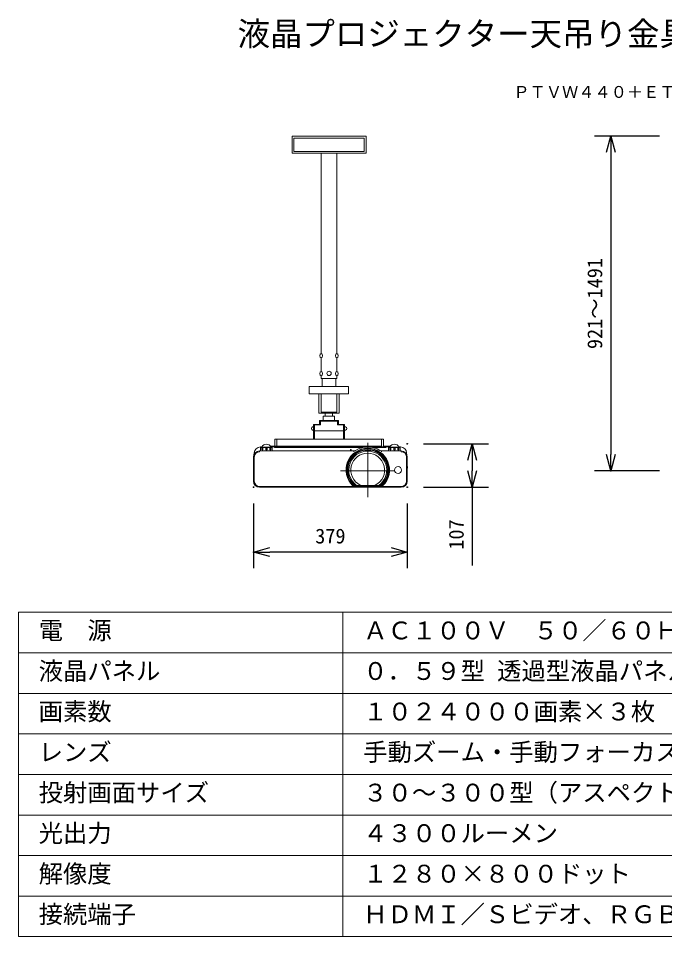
# Model space of a CAD drawing. Units: millimetres, scale not verified. Extents: x -63 to 62, y -57 to 57.
# Drawn here: x -62.5 to 17.1, y -56.5 to 56.7 of the extents above; entities that cross this region are included whole.
import ezdxf
from ezdxf.enums import TextEntityAlignment as Align

# ---------------------------------------------------------------- set-up
doc = ezdxf.new("R2010")
doc.units = ezdxf.units.MM
doc.header["$LTSCALE"] = 0.125
doc.header["$PDMODE"] = 32
doc.header["$PDSIZE"] = 0.0625
for name, color, linetype in [('0-0_0', 7, 'Continuous'), ('0-2_TOUROKU', 7, 'Continuous'), ('0-3_DEFPOINTS', 7, 'Continuous'), ('0-4_MOJI1', 7, 'Continuous'), ('0-6_SUNPO', 7, 'Continuous')]:
    doc.layers.add(name, color=color, linetype=linetype)
for name, color, linetype, lineweight in [('0-1_WAKU', 1, 'Continuous', 18), ('0-5_GAIKEI', 7, 'Continuous', 18), ('0-7_S1', 1, 'Continuous', 18)]:
    doc.layers.add(name, color=color, linetype=linetype, lineweight=lineweight)
doc.styles.add('ＭＳ ゴシック', font='')
doc.styles.get('ＭＳ ゴシック').set_extended_font_data('MS Gothic')

# ---------------------------------------------------------------- blocks, each defined once
blk = doc.blocks.new('_OPEN30')
at = {"layer": '0-0_0'}
blk.add_line((0, 0), (-1, 0), dxfattribs=at)
blk.add_lwpolyline([(-1, 0.26795), (0, 0), (-1, -0.26795)], dxfattribs=at)
blk = doc.blocks.new('D8')
at = {"layer": '0-3_DEFPOINTS'}
for p in [(17.4746, 48.0999), (9.4746, 6.8107), (17.4746, 6.8107)]:
    blk.add_point(p, dxfattribs=at)
at = {"layer": '0-6_SUNPO'}
for p, q in [((15.4746, 48.0999), (7.4746, 48.0999)), ((9.4746, 46.0999), (9.4746, 8.8107)), ((15.4746, 6.8107), (7.4746, 6.8107))]:
    blk.add_line(p, q, dxfattribs=at)
at = {"layer": '0-6_SUNPO', "xscale": 2, "yscale": 2}
for p, rotation in [((9.4746, 48.0999), 90), ((9.4746, 6.8107), 270)]:
    blk.add_blockref('_OPEN30', p, dxfattribs=dict(at, rotation=rotation))
at = {"layer": '0-6_SUNPO', "style": 'ＭＳ ゴシック'}
blk.add_text('921～1491', height=1.833, rotation=90, dxfattribs=at).set_placement((8.9746, 21.8303), align=Align.BOTTOM_LEFT)
blk = doc.blocks.new('D7')
at = {"layer": '0-3_DEFPOINTS'}
for p in [(-34.5468, 4.8034), (-15.5968, 4.8034), (-34.5468, -3.1966)]:
    blk.add_point(p, dxfattribs=at)
at = {"layer": '0-6_SUNPO'}
for p, q in [((-34.5468, 2.8034), (-34.5468, -5.1966)), ((-15.5968, 2.8034), (-15.5968, -5.1966)), ((-17.5968, -3.1966), (-32.5468, -3.1966))]:
    blk.add_line(p, q, dxfattribs=at)
at = {"layer": '0-6_SUNPO', "xscale": 2, "yscale": 2, "rotation": 180}
blk.add_blockref('_OPEN30', (-34.5468, -3.1966), dxfattribs=at)
at = {"layer": '0-6_SUNPO', "xscale": 2, "yscale": 2}
blk.add_blockref('_OPEN30', (-15.5968, -3.1966), dxfattribs=at)
at = {"layer": '0-6_SUNPO', "style": 'ＭＳ ゴシック'}
blk.add_text('379', height=1.833, dxfattribs=at).set_placement((-26.9468, -2.6966), align=Align.BOTTOM_LEFT)
blk = doc.blocks.new('D6')
at = {"layer": '0-3_DEFPOINTS'}
for p in [(-15.5972, 10.147), (-15.5972, 4.797), (-7.5972, 4.797)]:
    blk.add_point(p, dxfattribs=at)
at = {"layer": '0-6_SUNPO'}
for p, q in [((-13.5972, 10.147), (-5.5972, 10.147)), ((-7.5972, 8.147), (-7.5972, 6.797)), ((-13.5972, 4.797), (-5.5972, 4.797)), ((-7.5972, 4.797), (-7.5972, -4.8696))]:
    blk.add_line(p, q, dxfattribs=at)
at = {"layer": '0-6_SUNPO', "xscale": 2, "yscale": 2}
for p, rotation in [((-7.5972, 10.147), 90), ((-7.5972, 4.797), 270)]:
    blk.add_blockref('_OPEN30', p, dxfattribs=dict(at, rotation=rotation))
at = {"layer": '0-6_SUNPO', "style": 'ＭＳ ゴシック'}
blk.add_text('107', height=1.833, rotation=90, dxfattribs=at).set_placement((-8.0972, -2.9113), align=Align.BOTTOM_LEFT)

msp = doc.modelspace()

# ---------------------------------------------------------------- linework, layer by layer
at = {"layer": '0-1_WAKU', "color": 4}
for p, q in [((-62.506, -16.5044), (-62.506, -56.5044)), ((-62.506, -16.5044), (62.494, -16.5044)), ((-22.506, -16.5044), (-22.506, -56.5044)), ((62.494, -56.5044), (-62.506, -56.5044))]:
    msp.add_line(p, q, dxfattribs=at)
at = {"layer": '0-1_WAKU'}
for p, q in [((-62.506, -21.5044), (62.494, -21.5044)), ((-62.506, -26.5044), (62.494, -26.5044)), ((-62.506, -31.5044), (62.494, -31.5044)), ((-62.506, -36.5044), (62.494, -36.5044)), ((-62.506, -41.5044), (62.494, -41.5044)), ((-62.506, -46.5044), (62.494, -46.5044)), ((-62.506, -51.5044), (62.494, -51.5044))]:
    msp.add_line(p, q, dxfattribs=at)
at = {"layer": '0-5_GAIKEI', "color": 1}
for p, q in [((-22.4357, 5.8566), (-26.0039, 5.8566)), ((-32.6583, 3.5312), (-32.6583, 3.7554)), ((-32.6295, 3.7554), (-32.6583, 3.7554)), ((-32.6295, 3.5312), (-32.6583, 3.5312)), ((-32.6409, 3.5312), (-32.6409, 3.7554)), ((-32.464, 3.8109), (-32.6317, 3.8109)), ((-32.6295, 3.5312), (-32.6295, 3.7554)), ((-32.311, 3.4118), (-32.6284, 3.4118)), ((-31.2921, 3.8605), (-32.5857, 3.8605)), ((-32.5841, 3.414), (-32.311, 3.414)), ((-32.4799, 3.7554), (-32.4799, 3.5312)), ((-32.3746, 3.7554), (-32.4799, 3.7554)), ((-32.3746, 3.5312), (-32.4799, 3.5312)), ((-32.4691, 3.7554), (-32.4691, 3.5312)), ((-32.4014, 3.5312), (-32.4014, 3.7554)), ((-31.9886, 3.8109), (-32.3937, 3.8109)), ((-32.3746, 3.5312), (-32.3746, 3.7554)), ((-32.311, 3.4015), (-32.311, 3.414)), ((-32.0134, 3.7554), (-32.0134, 3.5312)), ((-31.8644, 3.7554), (-32.0134, 3.7554)), ((-31.8644, 3.5312), (-32.0134, 3.5312)), ((-31.9868, 3.7554), (-31.9868, 3.5312)), ((-31.9389, 3.8204), (-31.9389, 3.8605)), ((-31.9389, 3.4253), (-31.9389, 3.4658)), ((-31.891, 3.5312), (-31.891, 3.7554)), ((-31.4841, 3.8109), (-31.8892, 3.8109)), ((-31.8644, 3.5312), (-31.8644, 3.7554)), ((-31.5668, 3.4015), (-31.5668, 3.414)), ((-31.5668, 3.414), (-31.2937, 3.414)), ((-31.2494, 3.4118), (-31.5668, 3.4118)), ((-31.5033, 3.7554), (-31.5033, 3.5312)), ((-31.3979, 3.7554), (-31.5033, 3.7554)), ((-31.3979, 3.5312), (-31.5033, 3.5312)), ((-31.4764, 3.7554), (-31.4764, 3.5312)), ((-31.2461, 3.8109), (-31.4138, 3.8109)), ((-31.4087, 3.5312), (-31.4087, 3.7554)), ((-31.3979, 3.5312), (-31.3979, 3.7554)), ((-31.2483, 3.7554), (-31.2483, 3.5312)), ((-31.2483, 3.7554), (-31.2195, 3.7554)), ((-31.2195, 3.5312), (-31.2483, 3.5312)), ((-31.2369, 3.7554), (-31.2369, 3.5312)), ((-31.2313, 3.8038), (-31.2368, 3.8038)), ((-31.2195, 3.5312), (-31.2195, 3.7554)), ((-30.9569, 3.4118), (-30.9569, 3.3891)), ((-21.5944, 3.4118), (-30.9569, 3.4118)), ((-30.9419, 3.8038), (-30.9419, 3.8853)), ((-20.179, 3.8038), (-30.9419, 3.8038)), ((-23.036, 3.3891), (-23.036, 3.404)), ((-22.8128, 3.404), (-23.036, 3.404)), ((-22.907, 3.3891), (-22.907, 3.404)), ((-22.8128, 3.3891), (-22.8128, 3.404)), ((-21.5827, 3.5451), (-21.5963, 3.3891)), ((-21.558, 3.5678), (-21.5107, 3.5678)), ((-21.4723, 3.3891), (-21.4859, 3.5451)), ((-21.1562, 3.4118), (-21.4743, 3.4118)), ((-21.1562, 3.4118), (-21.1562, 3.2998)), ((-20.926, 3.4151), (-20.9469, 3.4488)), ((-17.1613, 3.8038), (-18.722, 3.8038)), ((-17.975, 3.4151), (-17.9541, 3.4488)), ((-17.1463, 3.4118), (-17.7448, 3.4118)), ((-17.7448, 3.2999), (-17.7448, 3.4118)), ((-17.1463, 3.4118), (-17.1463, 3.3891)), ((-16.8549, 3.7554), (-16.8837, 3.7554)), ((-16.8837, 3.5312), (-16.8837, 3.7554)), ((-16.8549, 3.5312), (-16.8837, 3.5312)), ((-16.8664, 3.8038), (-16.8719, 3.8038)), ((-16.6894, 3.8109), (-16.8571, 3.8109)), ((-16.8549, 3.5312), (-16.8549, 3.7554)), ((-15.5107, 3.86), (-16.8111, 3.8605)), ((-16.5364, 3.414), (-16.8095, 3.414)), ((-16.5999, 3.7554), (-16.7053, 3.7554)), ((-16.7053, 3.7554), (-16.7053, 3.5312)), ((-16.5999, 3.5312), (-16.7053, 3.5312)), ((-16.214, 3.8109), (-16.6191, 3.8109)), ((-16.5999, 3.5312), (-16.5999, 3.7554)), ((-16.0898, 3.7554), (-16.2388, 3.7554)), ((-16.2388, 3.7554), (-16.2388, 3.5312)), ((-16.0898, 3.5312), (-16.2388, 3.5312)), ((-15.7095, 3.8109), (-16.1146, 3.8109)), ((-16.0898, 3.5312), (-16.0898, 3.7554)), ((-15.5191, 3.414), (-15.7922, 3.414)), ((-15.6233, 3.7554), (-15.7286, 3.7554)), ((-15.7286, 3.7554), (-15.7286, 3.5312)), ((-15.6233, 3.5312), (-15.7286, 3.5312)), ((-15.4715, 3.8109), (-15.6392, 3.8109)), ((-15.6233, 3.5312), (-15.6233, 3.7554)), ((-15.4737, 3.7554), (-15.4449, 3.7554)), ((-15.4737, 3.7554), (-15.4737, 3.5312)), ((-15.4449, 3.5312), (-15.4737, 3.5312)), ((-15.4449, 3.5312), (-15.4449, 3.7554)), ((-33.4373, 2.6449), (-33.5266, 2.6449)), ((-33.4373, 2.6449), (-33.4373, -0.332)), ((-32.7824, 3.2998), (-32.7824, 3.3891)), ((-15.3208, 3.2998), (-15.3208, 3.3891)), ((-14.6659, 2.6449), (-14.5766, 2.6449)), ((-14.6659, -0.332), (-14.6659, 2.6449)), ((-33.5415, 1.2606), (-33.5415, 1.4839)), ((-33.5266, 1.4839), (-33.5415, 1.4839)), ((-33.5266, 1.3896), (-33.5415, 1.3896)), ((-33.5266, 1.2606), (-33.5415, 1.2606)), ((-14.5766, 1.4839), (-14.5617, 1.4839)), ((-14.5766, 1.3896), (-14.5617, 1.3896)), ((-14.5766, 1.2606), (-14.5617, 1.2606)), ((-14.5617, 1.4839), (-14.5617, 1.2606)), ((-33.5415, -0.208), (-33.5415, 0.0401)), ((-33.5266, 0.0401), (-33.5415, 0.0401)), ((-33.5266, -0.0839), (-33.5415, -0.0839)), ((-33.5266, -0.208), (-33.5415, -0.208)), ((-33.4373, -0.332), (-33.5266, -0.332)), ((-32.7824, -0.9869), (-32.7824, -1.0763)), ((-32.7824, -0.9869), (-15.3208, -0.9869)), ((-21.3125, -0.889), (-21.2838, -0.8593)), ((-17.6795, -0.8819), (-21.2214, -0.8819)), ((-21.2214, -0.8819), (-21.2214, -0.8819)), ((-21.2214, -0.9085), (-21.2214, -0.8819)), ((-17.6795, -0.9085), (-21.2214, -0.9085)), ((-19.8409, -0.8572), (-19.8406, -0.8548)), ((-19.8297, -0.8584), (-19.8295, -0.8559)), ((-19.8295, -0.8559), (-19.0714, -0.8559)), ((-19.0714, -0.8584), (-19.0714, -0.8559)), ((-19.0603, -0.8548), (-19.0601, -0.8572)), ((-17.6795, -0.9085), (-17.6795, -0.8819)), ((-15.3208, -0.9869), (-15.3208, -1.0763)), ((-14.6659, -0.332), (-14.5766, -0.332))]:
    msp.add_line(p, q, dxfattribs=at)
at = {"layer": '0-5_GAIKEI'}
for p, q in [((-32.4818, 3.8853), (-32.6831, 3.8853)), ((-16.7072, 3.8853), (-31.396, 3.8853)), ((-19.4505, 4.3875), (-19.4505, -2.3127)), ((-15.4201, 3.8853), (-15.6214, 3.8853)), ((-33.5266, 2.6449), (-33.5266, -0.332)), ((-33.4274, 3.1411), (-33.4274, 3.0659)), ((-21.1562, 3.3891), (-32.7824, 3.3891)), ((-15.3208, 3.3891), (-17.7448, 3.3891)), ((-14.6758, 3.0659), (-14.6758, 3.1411)), ((-14.5766, -0.332), (-14.5766, 2.6449)), ((-16.1019, 0.9374), (-22.7991, 0.9374)), ((-32.7824, -1.0763), (-15.3208, -1.0763))]:
    msp.add_line(p, q, dxfattribs=at)
at = {"layer": '0-5_GAIKEI', "color": 1}
for radius in [0.4292, 0.4267]:
    msp.add_circle((-15.7178, 1.0374), radius, dxfattribs=at)
at = {"layer": '0-5_GAIKEI'}
for centre, radius, start, end in [((-32.6831, 3.1411), 0.7442, 90, 180), ((-31.9389, 3.6291), 0.6035, 22.66152, 157.33848), ((-21.1562, 3.7861), 0.3969, 270, 301.82168), ((-19.4505, 1.0374), 2.838, 58.17832, 121.82168), ((-17.7448, 3.7861), 0.3969, 238.17832, 270), ((-16.1643, 3.6291), 0.6035, 22.66152, 157.33848), ((-15.4201, 3.1411), 0.7442, 360, 90), ((-32.7824, 2.6449), 0.7442, 90, 180), ((-33.6258, 3.0659), 0.1985, 333.47465, 0), ((-15.3208, 2.6449), 0.7442, 0, 90), ((-14.4774, 3.0659), 0.1985, 180, 206.52535), ((-32.7824, -0.332), 0.7442, 180, 270), ((-15.3208, -0.332), 0.7442, 270, 0)]:
    msp.add_arc(centre, radius, start, end, dxfattribs=at)
at = {"layer": '0-5_GAIKEI', "color": 1}
for centre, radius, start, end in [((-32.5839, 3.7554), 0.0744, 143.20231, 180), ((-32.5839, 3.5312), 0.0744, 180, 216.73327), ((-32.6831, 3.8298), 0.0496, 323.13025, 348.99034), ((-31.1947, 3.8298), 0.0496, 191.00966, 216.86975), ((-31.2939, 3.7554), 0.0744, 0, 36.79769), ((-31.2939, 3.5312), 0.0744, 323.26673, 0), ((-19.4505, 1.0374), 2.6792, 314.027, 225.97321), ((-19.4505, 1.0374), 2.6379, 314.02705, 225.97321), ((-19.4505, 1.0374), 2.532, 311.54285, 228.45715), ((-19.4505, 1.0374), 2.4667, 310.76008, 229.23992), ((-21.558, 3.543), 0.0248, 89.99993, 174.9992), ((-21.5107, 3.543), 0.0248, 5.0008, 90.00007), ((-16.8093, 3.7554), 0.0744, 143.20231, 180), ((-16.8093, 3.5312), 0.0744, 180, 216.73327), ((-16.9085, 3.8298), 0.0496, 323.13025, 348.99034), ((-15.4201, 3.8298), 0.0496, 191.00966, 216.86975), ((-15.5193, 3.7554), 0.0744, 0, 36.79769), ((-15.5193, 3.5312), 0.0744, 323.26673, 0), ((-32.7824, 2.6449), 0.6549, 90, 180), ((-19.4505, 1.0374), 2.3393, 307.06883, 232.93117), ((-19.4505, 1.0374), 2.0843, 296.64105, 243.35895), ((-15.3208, 2.6449), 0.6549, 0, 90), ((-32.7824, -0.332), 0.6549, 180, 270), ((-15.3208, -0.332), 0.6549, 270, 0)]:
    msp.add_arc(centre, radius, start, end, dxfattribs=at)
at = {"layer": '0-7_S1'}
for p, q in [((-19.6632, 42.2266), (-28.7764, 42.2266)), ((-28.7764, 40.0997), (-28.7764, 42.2266)), ((-28.5661, 41.9502), (-19.8735, 41.9502)), ((-28.5661, 41.9502), (-28.5661, 40.3098)), ((-19.8735, 41.9502), (-19.8735, 40.3098)), ((-28.5661, 40.3098), (-19.8735, 40.3098)), ((-25.182, 15.4156), (-25.182, 40.1108)), ((-23.2576, 15.4164), (-23.2576, 40.1108)), ((-25.182, 13.2049), (-25.182, 14.8691)), ((-23.2576, 13.2057), (-23.2576, 14.8683)), ((-25.182, 12.307), (-25.182, 12.6584)), ((-23.2576, 12.307), (-23.2576, 12.6576)), ((-26.6747, 11.3252), (-21.8161, 11.3252)), ((-26.6747, 10.4533), (-26.6747, 11.3252)), ((-25.182, 12.307), (-23.2576, 12.307)), ((-25.076, 12.307), (-25.076, 11.3252)), ((-23.3636, 12.307), (-23.3636, 11.3252)), ((-21.8161, 10.4533), (-21.8161, 11.3252)), ((-26.6747, 10.4533), (-21.8161, 10.4533)), ((-25.4873, 8.0617), (-25.4873, 10.4533)), ((-25.1952, 8.1954), (-25.1952, 10.4533)), ((-23.2444, 8.1954), (-23.2444, 10.4533)), ((-22.9523, 8.0617), (-22.9523, 10.4533)), ((-25.4873, 8.0617), (-22.9523, 8.0617)), ((-25.1952, 8.1954), (-23.2444, 8.1954)), ((-24.7061, 7.6652), (-24.7061, 8.0617)), ((-23.7847, 7.6652), (-23.7847, 8.0617)), ((-25.3974, 7.1664), (-23.0422, 7.1664)), ((-25.3974, 6.6677), (-25.3974, 7.1664)), ((-25.2748, 6.5964), (-25.2748, 7.0798)), ((-25.2748, 7.0798), (-23.1647, 7.0798)), ((-23.1647, 6.5964), (-23.1647, 7.0798)), ((-23.0422, 6.6677), (-23.0422, 7.1664)), ((-26.1265, 6.6677), (-25.3974, 6.6677)), ((-26.1265, 4.8319), (-26.1265, 6.6677)), ((-26.0039, 4.8319), (-26.0039, 6.6677)), ((-26.0039, 6.5964), (-25.2748, 6.5964)), ((-22.4357, 6.5964), (-23.1647, 6.5964)), ((-22.4357, 4.8319), (-22.4357, 6.6677)), ((-17.5216, 4.8319), (-30.918, 4.8319)), ((-30.918, 4.8319), (-30.918, 3.9989)), ((-30.6708, 4.8319), (-30.6708, 3.9989)), ((-17.5216, 4.8319), (-17.5216, 3.9989)), ((-31.4028, 3.9989), (-31.4028, 3.8853)), ((-16.7028, 3.9989), (-17.5216, 3.9989))]:
    msp.add_line(p, q, dxfattribs=at)
for points in [[(-28.7764, 40.0997), (-19.6632, 40.0997), (-19.6632, 42.2266)], [(-23.5287, 7.1664), (-23.5287, 7.6652), (-24.962, 7.6652), (-24.962, 7.1664)], [(-22.3131, 4.8319), (-22.3131, 6.6677), (-23.0422, 6.6677)], [(-17.7688, 4.8319), (-17.7688, 3.9989), (-31.4028, 3.9989)], [(-16.718, 3.9989), (-16.718, 3.8853), (-31.4028, 3.8853)]]:
    msp.add_lwpolyline(points, dxfattribs=at)
msp.add_circle((-24.2204, 12.9534), 0.2698, dxfattribs=at)
for centre, start, end in [((-26.1499, 6.1642), 84.54252, 275.45748), ((-22.2897, 6.1642), 264.54252, 95.45748)]:
    msp.add_arc(centre, 0.2461, start, end, dxfattribs=at)
for centre in [(-25.1959, 15.1423), (-23.2537, 15.1423), (-25.1959, 12.9316), (-23.2537, 12.9316)]:
    msp.add_ellipse(centre, major_axis=(0, 0.2742), ratio=0.619048, dxfattribs=at)

# ---------------------------------------------------------------- block references
at = {"layer": '0-6_SUNPO'}
for name in ['D8', 'D6', 'D7']:
    msp.add_blockref(name, (1.0202, -5.8733), dxfattribs=at)

# ---------------------------------------------------------------- texts
at = {"layer": '0-2_TOUROKU', "style": 'ＭＳ ゴシック'}
msp.add_text('ＰＴＶＷ４４０＋ＥＴＰＫＶ２００Ｂ＋ＥＴＰＫＶ１００Ｈ', height=1.466, dxfattribs=at).set_placement((-1.506, 46.4956), align=Align.BOTTOM_LEFT)
at = {"layer": '0-4_MOJI1', "style": 'ＭＳ ゴシック'}
for s, height, p in [('液晶プロジェクター天吊り金具付', 2.933, (-35.506, 52.4956)), ('電\u3000源', 2.199, (-60.006, -20.5044)), ('ＡＣ１００Ｖ\u3000５０／６０Ｈｚ\u3000', 2.199, (-20.006, -20.5044)), ('液晶パネル', 2.199, (-60.006, -25.5044)), ('０．５９型 透過型液晶パネル ３原色方式', 2.199, (-20.006, -25.5044)), ('画素数', 2.199, (-60.006, -30.5044)), ('１０２４０００画素×３枚', 2.199, (-20.006, -30.5044)), ('レンズ', 2.199, (-60.006, -35.5044)), ('手動ズーム・手動フォーカスレンズ', 2.199, (-20.006, -35.5044)), ('投射画面サイズ', 2.199, (-60.006, -40.5044)), ('３０～３００型（アスペクト比１６：１０）', 2.199, (-20.006, -40.5044)), ('光出力', 2.199, (-60.006, -45.5044)), ('４３００ルーメン', 2.199, (-20.006, -45.5044)), ('解像度', 2.199, (-60.006, -50.5044)), ('１２８０×８００ドット', 2.199, (-20.006, -50.5044)), ('接続端子', 2.199, (-60.006, -55.5044)), ('ＨＤＭＩ／Ｓビデオ、ＲＧＢ、シリアル／ＬＡＮ', 2.199, (-20.006, -55.5044))]:
    msp.add_text(s, height=height, dxfattribs=at).set_placement(p, align=Align.BOTTOM_LEFT)

doc.saveas('drawing.dxf')
